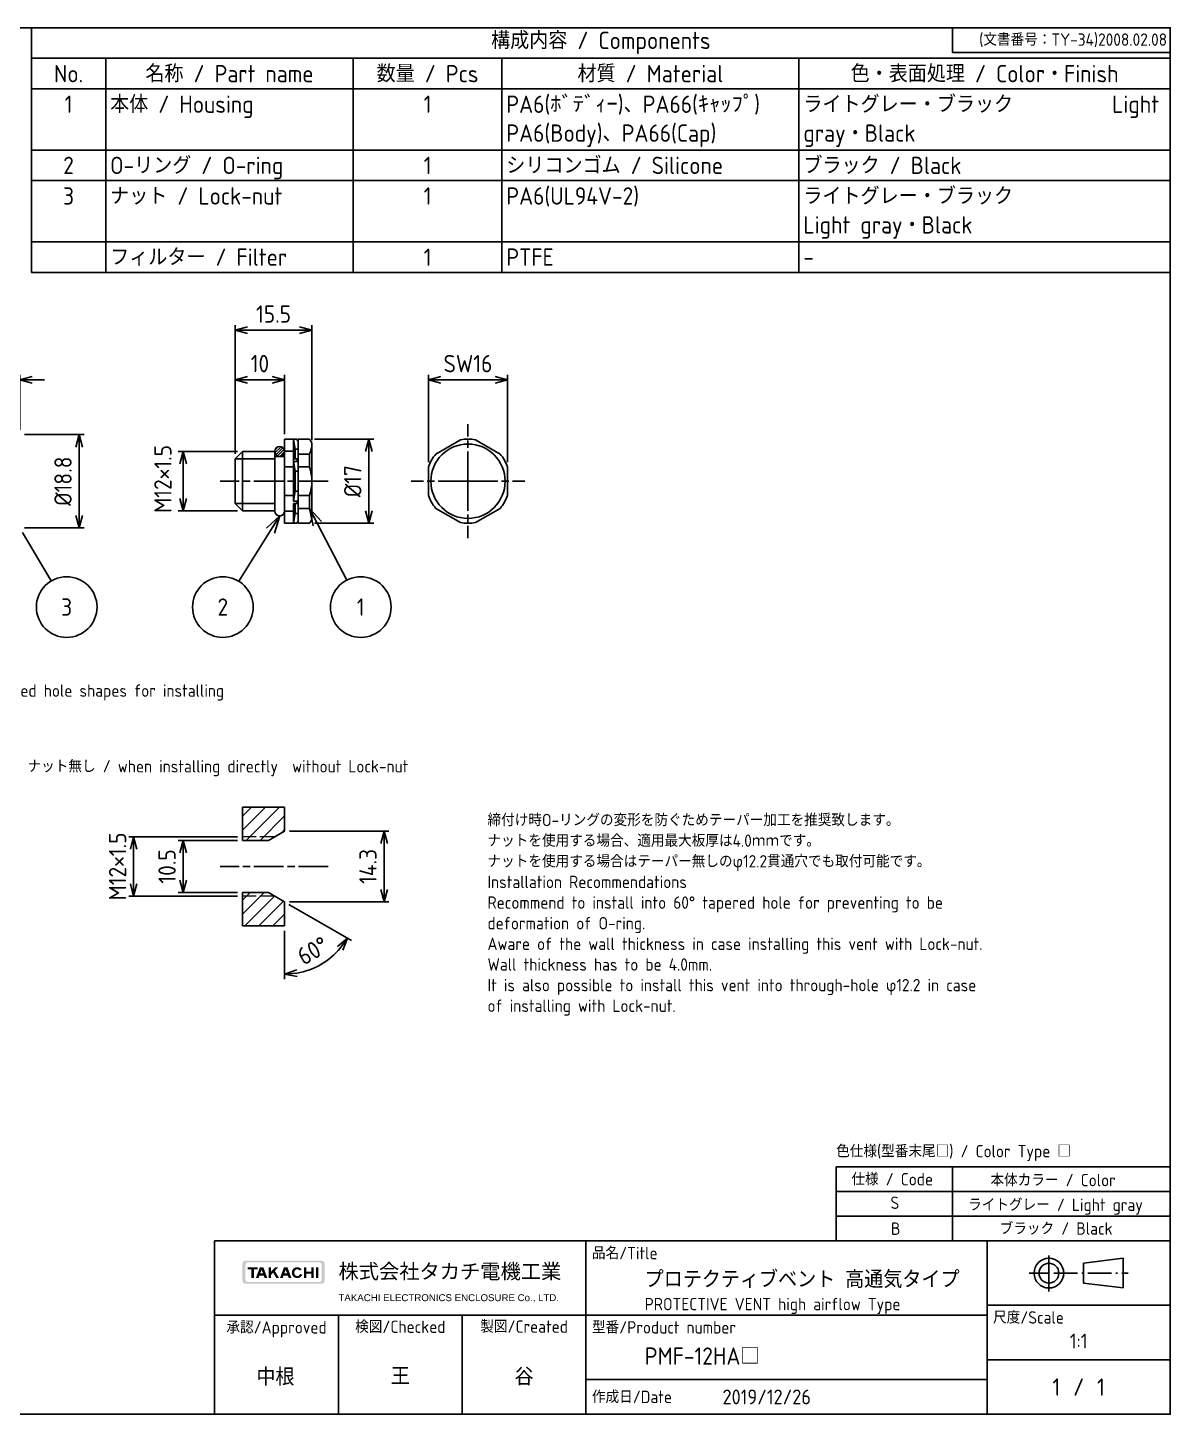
# Model space of a CAD drawing. Header units: millimetres. Extents: x 0 to 403, y 0 to 280.
# Drawn here: x 172.3 to 403, y 0 to 280 of the extents above; entities that cross this region are included whole.
import ezdxf
from ezdxf.enums import TextEntityAlignment as Align

# ---------------------------------------------------------------- set-up
doc = ezdxf.new("R2010")
doc.units = ezdxf.units.MM
for name, pattern in [('AM_ISO02W050x2', [3.75, 3, -0.75]), ('AM_ISO08W050', [18, 12, -1.5, 3, -1.5]), ('AM_ISO08W050x2', [9, 6, -0.75, 1.5, -0.75]), ('gen7a', [6.875, 4.75, -0.875, 0.375, -0.875])]:
    doc.linetypes.add(name, pattern=pattern)
doc.layers.add('7A', color=4, linetype='gen7a')
doc.layers.add('RAHM2', color=1, linetype='Continuous')
for name, color, linetype, lineweight in [('AM_5', 3, 'Continuous', 25), ('AM_7', 4, 'AM_ISO08W050', 25), ('AM_8', 1, 'Continuous', 25), ('Oリング2', 51, 'Continuous', 25), ('TK1', 7, 'Continuous', 25), ('TK10', 7, 'AM_ISO02W050x2', 13), ('TK2', 2, 'Continuous', 25), ('本体1', 7, 'Continuous', 25)]:
    doc.layers.add(name, color=color, linetype=linetype, lineweight=lineweight)
doc.styles.add('ACISOTS', font='isocp.shx', dxfattribs={"height": 1, "bigfont": 'extfont.shx'})
doc.styles.get("Standard").update_dxf_attribs({"font": 'ISOCP.SHX', "bigfont": 'EXTFONT.SHX'})
doc.dimstyles.new('AM_ISO$0', dxfattribs={"dimtxt": 3.5, "dimasz": 2.5, "dimexe": 1, "dimexo": 1, "dimgap": 1.5, "dimtad": 1, "dimdsep": 46, "dimtxsty": 'Standard', "dimblk": 'OPEN30', "dimcen": 0, "dimclrd": 3, "dimclre": 3, "dimclrt": 2, "dimadec": 0, "dimazin": 2, "dimtp": 0.1, "dimtm": 0.1, "dimtfac": 0.71, "dimtmove": 0, "dimatfit": 3, "dimldrblk": 'OPEN30', "dimfxl": 0, "dimlwd": -1, "dimlwe": -1, "dimarcsym": 0})
doc.dimstyles.new('AM_ISO$2', dxfattribs={"dimtxt": 3.5, "dimasz": 2.5, "dimexe": 1, "dimexo": 1, "dimgap": 1.5, "dimtad": 1, "dimdsep": 46, "dimtxsty": 'Standard', "dimblk": 'OPEN30', "dimcen": 0, "dimclrd": 3, "dimclre": 3, "dimclrt": 2, "dimadec": 0, "dimazin": 2, "dimtp": 0.1, "dimtm": 0.1, "dimtfac": 0.71, "dimtmove": 0, "dimatfit": 3, "dimldrblk": 'OPEN30', "dimfxl": 0, "dimlwd": -1, "dimlwe": -1, "dimarcsym": 0})
pattern_1 = [(45, (1.201604391098954e-06, 4.156999569622243), (-1.414213562373095, 1.414213562373095), [])]

# ---------------------------------------------------------------- blocks, each defined once
blk = doc.blocks.new('_Open30')
at = {"color": 0, "linetype": 'ByBlock', "lineweight": -2}
for p, q in [((-1, 0.26794919), (0, 0)), ((0, 0), (-1, -0.26794919)), ((0, 0), (-1, 0))]:
    blk.add_line(p, q, dxfattribs=at)
blk = doc.blocks.new('*D38')
at = {"layer": 'AM_5', "color": 3, "transparency": 16777216}
for p, q in [((230.1413212921976, 196.9241151357049), (242.1413212921978, 196.9241151357049)), ((241.1413212921978, 194.4241151357049), (241.1413212921977, 182.4241151357049)), ((230.1413212921976, 179.9241151357049), (242.1413212921977, 179.9241151357049))]:
    blk.add_line(p, q, dxfattribs=at)
at = {"layer": 'Defpoints', "color": 0, "transparency": 16777216}
for p in [(229.1413212921976, 196.9241151357049), (229.1413212921976, 179.9241151357049), (241.1413212921977, 179.9241151357049)]:
    blk.add_point(p, dxfattribs=at)
at = {"layer": 'AM_5', "color": 3, "transparency": 16777216, "xscale": 2.5, "yscale": 2.5, "zscale": 2.5}
for p, rotation in [((241.1413212921978, 196.9241151357049), 90), ((241.1413212921977, 179.9241151357049), 270)]:
    blk.add_blockref('_Open30', p, dxfattribs=dict(at, rotation=rotation))
at = {"layer": 'AM_5', "color": 2, "transparency": 16777216, "insert": (237.8913212921977, 188.4241151357049), "char_height": 3.5, "attachment_point": 5, "rotation": 90}
blk.add_mtext('%%c17', dxfattribs=at)
blk = doc.blocks.new('*D39')
at = {"layer": 'AM_5', "color": 3, "transparency": 16777216}
for p, q in [((214.1413212921976, 193.9241151357049), (214.1413212921976, 209.9241151357049)), ((221.6413212921976, 208.9241151357049), (216.6413212921976, 208.9241151357049)), ((224.1413212921976, 197.9241151357049), (224.1413212921976, 209.9241151357049))]:
    blk.add_line(p, q, dxfattribs=at)
at = {"layer": 'Defpoints', "color": 0, "transparency": 16777216}
for p in [(214.1413212921976, 208.9241151357049), (224.1413212921976, 196.9241151357049), (214.1413212921976, 192.9241151357049)]:
    blk.add_point(p, dxfattribs=at)
at = {"layer": 'AM_5', "color": 3, "transparency": 16777216, "xscale": 2.5, "yscale": 2.5, "zscale": 2.5, "rotation": 180}
blk.add_blockref('_Open30', (214.1413212921976, 208.9241151357049), dxfattribs=at)
at = {"layer": 'AM_5', "color": 3, "transparency": 16777216, "xscale": 2.5, "yscale": 2.5, "zscale": 2.5}
blk.add_blockref('_Open30', (224.1413212921976, 208.9241151357049), dxfattribs=at)
at = {"layer": 'AM_5', "color": 2, "transparency": 16777216, "insert": (219.1413212921976, 212.1741151357049), "char_height": 3.5, "attachment_point": 5}
blk.add_mtext('10', dxfattribs=at)
blk = doc.blocks.new('*D40')
at = {"layer": 'AM_5', "color": 3, "transparency": 16777216}
for p, q in [((214.1413212921976, 193.9241151357049), (214.1413212921976, 219.9241151357049)), ((227.1413212921976, 218.9241151357049), (216.6413212921976, 218.9241151357049)), ((229.6413212921976, 196.7041151356835), (229.6413212921976, 219.9241151357049))]:
    blk.add_line(p, q, dxfattribs=at)
at = {"layer": 'Defpoints', "color": 0, "transparency": 16777216}
for p in [(214.1413212921976, 218.9241151357049), (229.6413212921976, 195.7041151356835), (214.1413212921976, 192.9241151357049)]:
    blk.add_point(p, dxfattribs=at)
at = {"layer": 'AM_5', "color": 3, "transparency": 16777216, "xscale": 2.5, "yscale": 2.5, "zscale": 2.5, "rotation": 180}
blk.add_blockref('_Open30', (214.1413212921976, 218.9241151357049), dxfattribs=at)
at = {"layer": 'AM_5', "color": 3, "transparency": 16777216, "xscale": 2.5, "yscale": 2.5, "zscale": 2.5}
blk.add_blockref('_Open30', (229.6413212921976, 218.9241151357049), dxfattribs=at)
at = {"layer": 'AM_5', "color": 2, "transparency": 16777216, "insert": (221.8913212921976, 222.1741151357049), "char_height": 3.5, "attachment_point": 5}
blk.add_mtext('15.5', dxfattribs=at)
blk = doc.blocks.new('*D41')
at = {"layer": 'AM_5', "color": 3, "transparency": 16777216}
for p, q in [((253.1643073216292, 192.296396458974), (253.1643073216292, 209.9241161457049)), ((255.6643073216292, 208.9241161457049), (266.6643073216292, 208.9241161457049)), ((269.1643073216292, 192.296396458974), (269.1643073216292, 209.9241161457049))]:
    blk.add_line(p, q, dxfattribs=at)
at = {"layer": 'Defpoints', "color": 0, "transparency": 16777216}
for p in [(269.1643073216292, 208.9241161457049), (253.1643073216292, 191.296396458974), (269.1643073216292, 191.296396458974)]:
    blk.add_point(p, dxfattribs=at)
at = {"layer": 'AM_5', "color": 3, "transparency": 16777216, "xscale": 2.5, "yscale": 2.5, "zscale": 2.5, "rotation": 180}
blk.add_blockref('_Open30', (253.1643073216292, 208.9241161457049), dxfattribs=at)
at = {"layer": 'AM_5', "color": 3, "transparency": 16777216, "xscale": 2.5, "yscale": 2.5, "zscale": 2.5}
blk.add_blockref('_Open30', (269.1643073216292, 208.9241161457049), dxfattribs=at)
at = {"layer": 'AM_5', "color": 2, "transparency": 16777216, "insert": (261.1643073216292, 212.1741161457049), "char_height": 3.5, "attachment_point": 5}
blk.add_mtext('SW16', dxfattribs=at)
blk = doc.blocks.new('*D42')
at = {"layer": 'AM_5', "color": 3, "transparency": 16777216}
for p, q in [((163.1303313061054, 208.9241151357049), (160.6303313061054, 208.9241151357049)), ((165.6303313061054, 197.9241151357071), (165.6303313061054, 209.9241151357049)), ((170.6303313061054, 208.9241151357049), (165.6303313061054, 208.9241151357049)), ((170.6303313061054, 198.8241151357071), (170.6303313061054, 209.9241151357049)), ((173.1303313061054, 208.9241151357049), (175.6303313061054, 208.9241151357049))]:
    blk.add_line(p, q, dxfattribs=at)
at = {"layer": 'Defpoints', "color": 0, "transparency": 16777216}
for p in [(165.6303313061054, 208.9241151357049), (165.6303313061054, 196.9241151357071), (170.6303313061054, 197.8241151357071)]:
    blk.add_point(p, dxfattribs=at)
at = {"layer": 'AM_5', "color": 3, "transparency": 16777216, "xscale": 2.5, "yscale": 2.5, "zscale": 2.5}
blk.add_blockref('_Open30', (165.6303313061054, 208.9241151357049), dxfattribs=at)
at = {"layer": 'AM_5', "color": 3, "transparency": 16777216, "xscale": 2.5, "yscale": 2.5, "zscale": 2.5, "rotation": 180}
blk.add_blockref('_Open30', (170.6303313061054, 208.9241151357049), dxfattribs=at)
at = {"layer": 'AM_5', "color": 2, "transparency": 16777216, "insert": (168.1303313061054, 212.1741151357049), "char_height": 3.5, "attachment_point": 5}
blk.add_mtext('5', dxfattribs=at)
blk = doc.blocks.new('*D43')
at = {"layer": 'AM_5', "color": 3, "transparency": 16777216}
for p, q in [((171.6303313061054, 197.8241151357071), (183.6303313061054, 197.8241151357071)), ((182.6303313061054, 181.5241151357071), (182.6303313061054, 195.3241151357071)), ((171.6303313061054, 179.0241151357071), (183.6303313061054, 179.0241151357071))]:
    blk.add_line(p, q, dxfattribs=at)
at = {"layer": 'Defpoints', "color": 0, "transparency": 16777216}
for p in [(170.6303313061054, 197.8241151357071), (182.6303313061054, 197.8241151357071), (170.6303313061054, 179.0241151357071)]:
    blk.add_point(p, dxfattribs=at)
at = {"layer": 'AM_5', "color": 3, "transparency": 16777216, "xscale": 2.5, "yscale": 2.5, "zscale": 2.5}
for p, rotation in [((182.6303313061054, 197.8241151357071), 90), ((182.6303313061054, 179.0241151357071), 270)]:
    blk.add_blockref('_Open30', p, dxfattribs=dict(at, rotation=rotation))
at = {"layer": 'AM_5', "color": 2, "transparency": 16777216, "insert": (179.3803313061053, 188.4241151357071), "char_height": 3.5, "attachment_point": 5, "rotation": 90}
blk.add_mtext('%%c18.8', dxfattribs=at)
blk = doc.blocks.new('*D44')
at = {"layer": 'AM_5', "color": 3, "transparency": 16777216}
for p, q in [((214.6413212921976, 194.4241151357049), (202.6413212921976, 194.4241151357049)), ((203.6413212921976, 184.9241151357049), (203.6413212921976, 191.9241151357049)), ((214.6413212921977, 182.4241151357049), (202.6413212921976, 182.4241151357049))]:
    blk.add_line(p, q, dxfattribs=at)
at = {"layer": 'Defpoints', "color": 0, "transparency": 16777216}
for p in [(203.6413212921976, 194.4241151357049), (215.6413212921976, 194.4241151357049), (215.6413212921977, 182.4241151357049)]:
    blk.add_point(p, dxfattribs=at)
at = {"layer": 'AM_5', "color": 3, "transparency": 16777216, "xscale": 2.5, "yscale": 2.5, "zscale": 2.5}
for p, rotation in [((203.6413212921976, 194.4241151357049), 90), ((203.6413212921976, 182.4241151357049), 270)]:
    blk.add_blockref('_Open30', p, dxfattribs=dict(at, rotation=rotation))
at = {"layer": 'AM_5', "color": 2, "transparency": 16777216, "insert": (199.5416767630919, 188.8805497461204), "char_height": 3.5, "attachment_point": 5, "rotation": 90}
blk.add_mtext('M12×1.5', dxfattribs=at)
blk = doc.blocks.new('*D30')
at = {"layer": 'AM_5', "color": 3, "transparency": 16777216}
for p, q in [((225.1413212921976, 117.7724371359085), (245.2116966656556, 117.7724371359085)), ((244.2116966656556, 115.2724371359085), (244.2116966656556, 105.9724371359085)), ((225.1413212921976, 103.4724371359085), (245.2116966656556, 103.4724371359085))]:
    blk.add_line(p, q, dxfattribs=at)
at = {"layer": 'Defpoints', "color": 0, "transparency": 16777216}
for p in [(224.1413212921976, 117.7724371359085), (224.1413212921976, 103.4724371359085), (244.2116966656556, 103.4724371359085)]:
    blk.add_point(p, dxfattribs=at)
at = {"layer": 'AM_5', "color": 3, "transparency": 16777216, "xscale": 2.5, "yscale": 2.5, "zscale": 2.5}
for p, rotation in [((244.2116966656556, 117.7724371359085), 90), ((244.2116966656556, 103.4724371359085), 270)]:
    blk.add_blockref('_Open30', p, dxfattribs=dict(at, rotation=rotation))
at = {"layer": 'AM_5', "color": 2, "transparency": 16777216, "insert": (240.9616966656556, 110.6224371359085), "char_height": 3.5, "attachment_point": 5, "rotation": 90}
blk.add_mtext('14.3', dxfattribs=at)
blk = doc.blocks.new('*D31')
at = {"layer": 'AM_5', "color": 3, "transparency": 16777216}
for p, q in [((214.6413212921976, 115.8724371359085), (202.6413202921976, 115.8724371359085)), ((203.6413202921976, 113.3724371359085), (203.6413202921976, 107.8724371359085)), ((214.6413212921976, 105.3724371359085), (202.6413202921976, 105.3724371359085))]:
    blk.add_line(p, q, dxfattribs=at)
at = {"layer": 'Defpoints', "color": 0, "transparency": 16777216}
for p in [(215.6413212921976, 115.8724371359085), (203.6413202921976, 105.3724371359085), (215.6413212921976, 105.3724371359085)]:
    blk.add_point(p, dxfattribs=at)
at = {"layer": 'AM_5', "color": 3, "transparency": 16777216, "xscale": 2.5, "yscale": 2.5, "zscale": 2.5}
for p, rotation in [((203.6413202921976, 115.8724371359085), 90), ((203.6413202921976, 105.3724371359085), 270)]:
    blk.add_blockref('_Open30', p, dxfattribs=dict(at, rotation=rotation))
at = {"layer": 'AM_5', "color": 2, "transparency": 16777216, "insert": (200.3913202921976, 110.6224371359085), "char_height": 3.5, "attachment_point": 5, "rotation": 90}
blk.add_mtext('10.5', dxfattribs=at)
blk = doc.blocks.new('*D32')
at = {"layer": 'AM_5', "color": 3, "transparency": 16777216}
for p, q in [((214.6413212921976, 116.6224371359085), (192.6453490218796, 116.6224371359085)), ((193.6453490218796, 114.1224371359085), (193.6453490218796, 107.1224371359085)), ((214.6413212921976, 104.6224371359085), (192.6453490218796, 104.6224371359085))]:
    blk.add_line(p, q, dxfattribs=at)
at = {"layer": 'Defpoints', "color": 0, "transparency": 16777216}
for p in [(215.6413212921976, 116.6224371359085), (193.6453490218796, 104.6224371359085), (215.6413212921976, 104.6224371359085)]:
    blk.add_point(p, dxfattribs=at)
at = {"layer": 'AM_5', "color": 3, "transparency": 16777216, "xscale": 2.5, "yscale": 2.5, "zscale": 2.5}
for p, rotation in [((193.6453490218796, 116.6224371359085), 90), ((193.6453490218796, 104.6224371359085), 270)]:
    blk.add_blockref('_Open30', p, dxfattribs=dict(at, rotation=rotation))
at = {"layer": 'AM_5', "color": 2, "transparency": 16777216, "insert": (190.3950045336906, 110.6224371359085), "char_height": 3.5, "attachment_point": 5, "rotation": 90}
blk.add_mtext('M12×1.5', dxfattribs=at)
blk = doc.blocks.new('*D33')
at = {"layer": 'AM_5', "color": 3, "transparency": 16777216}
for p, q in [((225.0073466959821, 102.9724371359085), (237.6683419230552, 95.66260813334915)), ((224.1413212921977, 97.62243713590851), (224.1413212921976, 87.85277913078994))]:
    blk.add_line(p, q, dxfattribs=at)
blk.add_arc((224.1413212921976, 103.4724371359085), 14.61965800511856, 279.8097062267705, 320.1902937732293, dxfattribs=at)
at = {"layer": 'Defpoints', "color": 0, "transparency": 16777216}
for p in [(220.8504247578168, 105.3724371359085), (224.1413212921976, 103.4724371359085), (224.1413212921976, 103.4724371359085), (224.1413212921976, 98.62243713590851), (229.1415388184805, 89.73445239008495)]:
    blk.add_point(p, dxfattribs=at)
at = {"layer": 'AM_5', "color": 3, "transparency": 16777216, "xscale": 2.5, "yscale": 2.5, "zscale": 2.5}
for p, rotation in [((236.8023165192708, 96.16260813334915), 55.0951468866145), ((224.1413212921976, 88.85277913078994), 184.9048531133853)]:
    blk.add_blockref('_Open30', p, dxfattribs=dict(at, rotation=rotation))
at = {"layer": 'AM_5', "color": 2, "transparency": 16777216, "insert": (229.8261502947569, 93.62602447113468), "char_height": 3.5, "attachment_point": 5, "rotation": 29.999999999999865}
blk.add_mtext('60°', dxfattribs=at)
blk = doc.blocks.new('TK-A3')
for p, q in [((359, 280), (359, 275)), ((359, 275), (403, 275))]:
    blk.add_line(p, q)
blk.add_lwpolyline([(0, 0), (403, 0), (403, 280), (0, 280.0000000000001)], close=True)
at = {"insert": (402.3592953827349, 276.108542987227), "char_height": 2.5, "width": 43.07840397728299, "attachment_point": 9}
blk.add_mtext('(文書番号：TY-34)2008.02.08', dxfattribs=at)
blk = doc.blocks.new('A$C0FAF06CF')
at = {"layer": 'AM_8'}
h = blk.add_hatch(color=1, dxfattribs=at)
edge = h.paths.add_edge_path()
edge.add_line((-8.013599999999968, -2.411500000000411), (8.013600000000068, -2.411500000000414))
edge.add_arc((8.013600000000054, -1.773380000000513), 0.6381199999999012, 270, 360)
edge.add_line((8.651719999999955, -1.773380000000513), (8.651719999999969, 1.773379999999486))
edge.add_arc((8.013600000000025, 1.773379999999429), 0.638119999999958, 5.103880138248065e-12, 90.0000000000013)
edge.add_line((8.013599999999997, 2.411499999999391), (-8.013599999999997, 2.411499999999387))
edge.add_arc((-8.013600000000025, 1.773379999999436), 0.638119999999951, 89.99999999999682, 179.9999999999955)
edge.add_line((-8.651719999999983, 1.773379999999486), (-8.651719999999983, -1.773380000000506))
edge.add_arc((-8.013600000000025, -1.773380000000458), 0.638119999999951, 180.0000000000043, 270.0000000000045)
edge = h.paths.add_edge_path(flags=16)
edge.add_line((-7.471939999999961, 2.092439999999486), (7.471940000000018, 2.092439999999479))
edge.add_arc((7.471940000000046, 1.550779999999479), 0.5416600000000003, 7.958078640513122e-13, 90.00000000000148, ccw=False)
edge.add_line((8.013600000000025, 1.550779999999486), (8.013600000000025, -1.550780000000506))
edge.add_arc((7.471940000000018, -1.550780000000502), 0.5416600000000074, 270, 359.99999999999966, ccw=False)
edge.add_line((7.471940000000018, -2.092440000000506), (-7.471939999999961, -2.092440000000513))
edge.add_arc((-7.471939999999961, -1.550780000000506), 0.5416600000000074, 180, 270, ccw=False)
edge.add_line((-8.013599999999968, -1.550780000000506), (-8.013599999999968, 1.550779999999486))
edge.add_arc((-7.471939999999961, 1.550779999999486), 0.5416600000000003, 90, 180, ccw=False)
for points in [[(-5.453699999999969, 0.5935999999994923), (-5.453699999999969, 1.038799999999492), (-7.531299999999987, 1.038799999999492), (-7.531299999999987, 0.5935999999994923), (-6.759619999999984, 0.5935999999994923), (-6.759619999999984, -1.224300000000516), (-6.225379999999973, -1.224300000000516), (-6.225379999999973, 0.5935999999994923)], [(-3.146079999999984, 1.038799999999492), (-3.146079999999984, -1.224300000000516), (-2.671199999999942, -1.224300000000516), (-2.671199999999942, -0.6184186206901412), (-2.193432261217481, -0.1027759420753025), (-1.520149446800417, -1.224300000000516), (-0.9571799999999939, -1.224300000000516), (-1.851807874889658, 0.2659306476478651), (-1.135707252964409, 1.038799999999492), (-1.788279380580377, 1.038799999999492), (-2.671199999999942, 0.08588602895155795), (-2.671199999999942, 1.038799999999492)], [(4.304715008555604, 1.038799999999492), (4.304715008555604, -1.224300000000516), (4.775885008555576, -1.224300000000516), (4.775885008555576, -0.3153500000005121), (5.829525008555606, -0.3153500000005121), (5.829525008555606, -1.224300000000516), (6.300695008555579, -1.224300000000516), (6.300695008555579, 1.038799999999492), (5.829525008555606, 1.038799999999492), (5.829525008555606, 0.1298499999994878), (4.775885008555576, 0.1298499999994878), (4.775885008555576, 1.038799999999492)], [(7.28013500855559, -1.224300000000516), (7.28013500855559, 1.038799999999492), (6.805255008555605, 1.038799999999492), (6.805255008555605, -1.224300000000516)]]:
    blk.add_hatch(color=1, dxfattribs=at).paths.add_polyline_path(points)
h = blk.add_hatch(color=1, dxfattribs=at)
h.paths.add_polyline_path([(-5.264049114754044, -1.224300000000516), (-5.084217508196673, -0.7345800000005109), (-4.161102491803263, -0.7345800000005109), (-3.981270885245877, -1.224300000000516), (-3.420619999999971, -1.224300000000516), (-4.251659999999958, 1.038799999999492), (-4.993659999999977, 1.038799999999492), (-5.82469999999995, -1.224300000000516)])
h.paths.add_polyline_path([(-4.332759934426207, -0.2671200000005083), (-4.912560065573729, -0.2671200000005083), (-4.622659999999968, 0.5223399999994971)], flags=16)
h = blk.add_hatch(color=1, dxfattribs=at)
h.paths.add_polyline_path([(-0.1961891147540484, -1.224300000000516), (-0.01635750819667692, -0.7345800000005109), (0.9067575081967476, -0.7345800000005109), (1.086589114754119, -1.224300000000516), (1.647240000000011, -1.224300000000516), (0.8162000000000376, 1.038799999999492), (0.07420000000001892, 1.038799999999492), (-0.7568399999999542, -1.224300000000516)])
h.paths.add_polyline_path([(0.7351000655737892, -0.2671200000005083), (0.1552999344262673, -0.2671200000005083), (0.4452000000000282, 0.5223399999994971)], flags=16)
h = blk.add_hatch(color=1, dxfattribs=at)
edge = h.paths.add_edge_path()
edge.add_ellipse((2.878960000000006, -0.09275000000052636), major_axis=(0, 0.7271600000000495), ratio=0.8673469387754512, start_angle=304.6510247185947, end_angle=609.4109213221484)
edge.add_line((3.469375036740871, -0.3484654247793539), (3.941135008555591, -0.5527900000005097))
edge.add_arc((2.878960000000006, -0.09275000000051214), 1.157520000000027, 38.550540790803325, 336.58201840165333, ccw=False)
edge.add_line((3.784208621486187, 0.6286219454599618), (3.397792961318373, 0.3206961337928842))
blk = doc.blocks.new('TK-仕様書(和英併記)NEW')
for p, q in [((0, 35), (-193, 35)), ((-193, 35), (-193, 0)), ((-118, 35), (-118, 0)), ((-37, 35), (-37, 0)), ((0, 35), (0, 0)), ((-17.5, 30.5), (-9.5, 31.5)), ((-9.5, 31.5), (-9.5, 25.5)), ((-17.5, 26.5), (-17.5, 30.5)), ((-9.5, 25.5), (-17.5, 26.5)), ((-193, 19.99999999999994), (-37, 19.99999999999994)), ((-168.0000000000001, 19.99999999999994), (-168, 0)), ((-143.0000000000001, 19.99999999999994), (-143, 0)), ((-37, 22), (0, 22)), ((-37, 11), (0, 11)), ((-37.00000000000011, 7), (-118, 7)), ((0, 0), (-193, 0))]:
    blk.add_line(p, q)
for radius in [3, 2]:
    blk.add_circle((-24.5, 28.5), radius)
at = {"layer": '7A'}
for p, q in [((-24.5, 28.5), (-24.5, 32.07478664473149)), ((-24.5, 28.5), (-28.5, 28.5)), ((-24.5, 28.5), (-24.5, 24.78991724228479)), ((-23.5, 28.5), (-8.5, 28.5))]:
    blk.add_line(p, q, dxfattribs=at)
at = {"xscale": 0.96, "yscale": 0.96, "zscale": 0.96}
blk.add_blockref('A$C0FAF06CF', (-179.073778946163, 28.68781725888325), dxfattribs=at)
at = {"attachment_point": 4}
for s, insert, char_height, width in [('{\\fMS Gothic|b0|i0|c128|p49;株式会社タカチ電機工業}', (-167.9945135240808, 28.68781725888325), 3, 42.88159814155517), ('{\\fArial|b0|i0|c128|p34;TAKACHI ELECTRONICS ENCLOSURE Co., LTD.}', (-167.9945135240808, 23.41115279672572), 1.4, 44.44830780058135)]:
    blk.add_mtext(s, dxfattribs=dict(at, insert=insert, char_height=char_height, width=width))
for tag, height, p in [('品名', 3.5, (-106.1561493930892, 27.24999999999994)), ('TITLE', 2.5, (-106.1561493930892, 22.24999999999994)), ('型番', 3.5, (-106.139168248561, 11.75))]:
    blk.add_attdef(tag, text='', height=height).set_placement(p, align=Align.MIDDLE_LEFT)
for tag, height, p in [('GEN-TITLE-SCA', 3, (-18.5, 14.79266317345349)), ('承認', 3.5, (-180.7195176573869, 7.729076668239944)), ('検図', 3.5, (-155.5000000000001, 7.729076668239941)), ('製図', 3.5, (-130.5000000000001, 7.729076668239941)), ('ページNO.', 3.5, (-23, 5.5)), ('総ページ数', 3.5, (-14, 5.5)), ('GEN-TITLE-DAT', 3, (-81.5, 3.5))]:
    blk.add_attdef(tag, text='', height=height).set_placement(p, align=Align.MIDDLE)
at = {"layer": 'RAHM2', "char_height": 2.5}
for s, insert, width, attachment_point in [('品名/Title', (-116.8002551371314, 33.80103540727967), 90, 1), ('尺度/Scale', (-35.80025513713144, 20.80103540727967), 20, 1), ('承認/Approved', (-180.5000000000001, 18.8010354072796), 22.21535073038012, 2), ('検図/Checked', (-155.5, 18.92584712714763), 19.8526851587086, 2), ('製図/Created', (-130.5, 18.95800561859733), 19.44564691649168, 2), ('型番/Product number', (-116.8002551371314, 18.80103540727961), 90, 1), ('作成日/Date', (-116.8002551371314, 3.5), 17.84866863742184, 4)]:
    blk.add_mtext(s, dxfattribs=dict(at, insert=insert, width=width, attachment_point=attachment_point))
at = {"layer": 'RAHM2', "color": 0, "insert": (-18.5, 5.5), "char_height": 3.5, "width": 4.469919821818735, "attachment_point": 5}
blk.add_mtext('/', dxfattribs=at)

msp = doc.modelspace()

# ---------------------------------------------------------------- hatches: boundary and pattern name
at = {"layer": 'AM_8'}
h = msp.add_hatch(dxfattribs=at)
h.set_pattern_fill('_U', color=256, scale=0.4, angle=225, style=0, pattern_type=0)
h.set_pattern_definition([(225, (308.9579540236616, 293.9410149903713), (0.282842712474619, -0.2828427124746191), [])])
edge = h.paths.add_edge_path()
edge.add_arc((223.1413212921977, 194.4241151357049), 1, 270, 596.0671047877869)
edge.add_arc((223.1413212921977, 194.4241151357049), 0.9999999999999983, 236.0671047877868, 270)
h = msp.add_hatch(dxfattribs=at)
h.set_pattern_fill('_U', color=256, scale=2, angle=45, style=0, pattern_type=0)
h.set_pattern_definition(pattern_1)
h.paths.add_polyline_path([(215.6413212921976, 115.8724371359085), (220.8504247578166, 115.8724371359084), (224.1413212921976, 117.7724371359085), (224.1413212921976, 122.6224371359085), (215.6413212921976, 122.6224371359085)])
h = msp.add_hatch(dxfattribs=at)
h.set_pattern_fill('_U', color=256, scale=2, angle=45, style=0, pattern_type=0)
h.set_pattern_definition(pattern_1)
h.paths.add_polyline_path([(215.6413212921976, 98.6224371359085), (224.1413212921976, 98.62243743644193), (224.1413212921976, 103.4724371359085), (220.8504247578168, 105.3724371359085), (215.6413212921976, 105.3724371359085)])

# ---------------------------------------------------------------- linework, layer by layer
at = {"color": 7}
for p, q in [((173.0000012016044, 230.6000000377869), (173.0000012016044, 280.0000000377869)), ((173.0000012016044, 280.0000000377869), (403.0000012016044, 280.0000000377869)), ((403.0000012016044, 280.0000000377869), (403.0000012016044, 230.6000000377869)), ((403.0000012016044, 230.6000000377869), (173.0000012016044, 230.6000000377869))]:
    msp.add_line(p, q, dxfattribs=at)
at = {"color": 1}
for p, q in [((173.0000012016044, 273.8250000377869), (403.0000012016044, 273.8250000377869)), ((188.0000012016044, 273.8250000377869), (188.0000012016044, 267.6500000377869)), ((238.0000012016044, 273.8250000377869), (238.0000012016044, 267.6500000377869)), ((268.0000012016044, 273.8250000377869), (268.0000012016044, 267.6500000377869)), ((328.0000012016044, 273.8250000377869), (328.0000012016044, 267.6500000377869)), ((173.0000012016044, 267.6500000377869), (403.0000012016044, 267.6500000377869)), ((188.0000012016044, 267.6500000377869), (188.0000012016044, 255.3000000377869)), ((238.0000012016044, 267.6500000377869), (238.0000012016044, 255.3000000377869)), ((268.0000012016044, 267.6500000377869), (268.0000012016044, 255.3000000377869)), ((328.0000012016044, 267.6500000377869), (328.0000012016044, 255.3000000377869)), ((173.0000012016044, 255.3000000377869), (403.0000012016044, 255.3000000377869)), ((188.0000012016044, 255.3000000377869), (188.0000012016044, 249.1250000377869)), ((238.0000012016044, 255.3000000377869), (238.0000012016044, 249.1250000377869)), ((268.0000012016044, 255.3000000377869), (268.0000012016044, 249.1250000377869)), ((328.0000012016044, 255.3000000377869), (328.0000012016044, 249.1250000377869)), ((173.0000012016044, 249.1250000377869), (403.0000012016044, 249.1250000377869)), ((188.0000012016044, 249.1250000377869), (188.0000012016044, 236.7750000377869)), ((238.0000012016044, 249.1250000377869), (238.0000012016044, 236.7750000377869)), ((268.0000012016044, 249.1250000377869), (268.0000012016044, 236.7750000377869)), ((328.0000012016044, 249.1250000377869), (328.0000012016044, 236.7750000377869)), ((173.0000012016044, 236.7750000377869), (403.0000012016044, 236.7750000377869)), ((188.0000012016044, 236.7750000377869), (188.0000012016044, 230.6000000377869)), ((238.0000012016044, 236.7750000377869), (238.0000012016044, 230.6000000377869)), ((268.0000012016044, 236.7750000377869), (268.0000012016044, 230.6000000377869)), ((328.0000012016044, 236.7750000377869), (328.0000012016044, 230.6000000377869))]:
    msp.add_line(p, q, dxfattribs=at)
for p, q in [((335.5244677352172, 50.00000003778689), (335.5244677352172, 35.00000003778689)), ((403.0000012016044, 50.00000003778689), (335.5244677352172, 50.00000003778689)), ((403.0000012016044, 35.00000003778689), (403.0000012016044, 50.00000003778689)), ((335.5244677352172, 35.00000003778689), (403.0000012016044, 35.00000003778689))]:
    msp.add_line(p, q)
at = {"layer": 'AM_5', "color": 3}
for p, q in [((229.1413212921978, 182.9320525670639), (229.9259999668075, 179.3945690277696)), ((231.5896147157468, 180.2608412827638), (229.1413212921978, 182.9320525670639)), ((230.7578073412772, 179.8277051552667), (229.1413212921978, 182.9320525670639)), ((223.1413212921976, 181.4241151357049), (220.4933676555574, 178.9506859470341)), ((221.2891042044964, 178.4543858786804), (223.1413212921976, 181.4241151357049)), ((222.0848407534354, 177.9580858103267), (223.1413212921976, 181.4241151357049)), ((236.6854492126513, 168.4440871451139), (230.7578073412772, 179.8277051552667)), ((176.9977247566111, 168.2819413624494), (171.21350465948, 178.0512065246933)), ((214.8987590563858, 168.2085053742618), (221.2891042044964, 178.4543858786804))]:
    msp.add_line(p, q, dxfattribs=at)
for centre in [(180.1182781250166, 163.0114791744688), (211.6573791529086, 163.0114791744688), (239.5142997985402, 163.0114791744688)]:
    msp.add_circle(centre, 6.125, dxfattribs=at)
at = {"layer": 'AM_7', "linetype": 'AM_ISO08W050x2'}
for p, q in [((261.1643073216292, 188.4241151357049), (261.1643073216292, 199.9241151357049)), ((232.9413212921977, 188.4241151357049), (211.1413212921976, 188.4241151357049)), ((261.1643073216292, 188.4241151357049), (249.6643073216292, 188.4241151357049)), ((261.1643073216292, 188.4241151357049), (261.1643073216292, 176.9241151357049)), ((261.1643073216292, 188.4241151357049), (272.6643073216292, 188.4241151357049)), ((232.9413212921977, 110.6224371359085), (211.1413212921976, 110.6224371359085))]:
    msp.add_line(p, q, dxfattribs=at)
at = {"layer": 'AM_8'}
for p, q in [((359.0372579608713, 50.00000003778689), (359.0372579608713, 35.00000003778695)), ((335.5244677352172, 45.00000003778689), (403.0000012016044, 45.00000003778689)), ((335.5244677352172, 40.00000003778689), (403.0000012016044, 40.00000003778689))]:
    msp.add_line(p, q, dxfattribs=at)
at = {"layer": 'Oリング2'}
for p, q in [((222.1413212921976, 182.4241151357049), (222.1413212921976, 188.4241151357049)), ((224.1413212921976, 182.4241151357049), (224.1413212921976, 188.4241151357049))]:
    msp.add_line(p, q, dxfattribs=at)
msp.add_circle((223.1413212921976, 194.4241151357049), 1, dxfattribs=at)
msp.add_arc((223.1413212921976, 182.4241151357049), 1, 180, 0, dxfattribs=at)
at = {"layer": 'TK1'}
for p, q in [((215.6413212921976, 122.6224371359085), (215.6413212921976, 115.8724371359085)), ((224.1413212921976, 122.6224368353751), (215.6413217342692, 122.6224371359085)), ((224.1413212921976, 117.7724371359085), (224.1413212921976, 122.6224371359085)), ((224.1413212921976, 117.7724371359085), (220.8504247578166, 115.8724371359085)), ((220.8504247578166, 115.8724371359084), (215.6413212921976, 115.8724371359085)), ((220.8504247578167, 105.3724371359085), (215.6413212921976, 105.3724371359085)), ((215.6413212921976, 105.3724371359085), (215.6413212921976, 98.6224371359085)), ((224.1413212921976, 103.4724371359085), (220.8504247578168, 105.3724371359085)), ((224.1413212921976, 98.6224371359085), (224.1413212921976, 103.4724371359085)), ((224.1413212921976, 98.62243743644193), (215.6413217342692, 98.6224371359085))]:
    msp.add_line(p, q, dxfattribs=at)
at = {"layer": 'TK10'}
for p, q in [((222.1413212921976, 116.6224371359085), (215.6413212921976, 116.6224371359085)), ((222.1413212921976, 104.6224371359085), (215.6413212921976, 104.6224371359085))]:
    msp.add_line(p, q, dxfattribs=at)
at = {"layer": '本体1'}
for p, q in [((224.1413212921976, 188.4241151357049), (224.1413212921976, 196.9241151357049)), ((224.1413212921976, 196.9241151357049), (226.6413212921976, 196.9241151357049)), ((224.1413212921976, 188.4241151357049), (224.1413212921976, 196.9241151357049)), ((225.9413212921977, 184.4241151357049), (225.9413212921977, 196.9241151357049)), ((226.2413212921978, 194.9241151357052), (225.9413212921977, 196.9241151357049)), ((225.9413212921977, 196.9241151357049), (225.9413212921977, 192.9241151357049)), ((226.6413212921976, 196.8917070149489), (226.6413212921976, 196.9241151357049)), ((226.8413212921977, 179.9241151357049), (226.8413212921977, 196.9241151357049)), ((226.8413212921977, 196.9241151357049), (229.1413212921977, 196.9241151357049)), ((226.8413212921977, 196.4241151357049), (226.8413212921977, 195.9241151357049)), ((229.6017684155236, 196.0717284810381), (229.5582324243087, 196.23420701221)), ((259.6517759143956, 196.7884590276149), (254.6768387288627, 193.9161777043461)), ((262.6768387288628, 196.7884590276149), (267.6517759143957, 193.9161777043461)), ((215.6413212921977, 194.4241151357049), (214.1413212921976, 192.9241151357049)), ((222.1413212921976, 194.4241151357049), (215.6413212921976, 194.4241151357049)), ((215.6413212921976, 194.4241151357049), (215.6413212921976, 188.4241151357049)), ((222.1413212921976, 188.4241151357049), (222.1413212921976, 194.4241151357049)), ((224.1413212921976, 193.4241151357049), (222.1413212921976, 193.4241151357049)), ((225.9413212921977, 194.4811146675403), (224.1413212921976, 194.4811146675403)), ((226.2413212921978, 194.9241151357052), (226.2413212921978, 192.9241151357049)), ((226.8413212921977, 194.924115135705), (226.2413212921978, 194.9241151357049)), ((229.1413212921976, 193.916177704346), (226.8413212921977, 193.916177704346)), ((229.1413212921976, 191.296396458974), (229.1413212921976, 193.916177704346)), ((229.6413212921976, 195.7041151356835), (229.6413212921976, 188.4241151357049)), ((214.1413212921976, 192.9241151357049), (214.1413212921976, 188.4241151357049)), ((222.1413212921976, 192.9241151357049), (214.1413212921976, 192.9241151357049)), ((225.9413212921977, 191.296396458974), (224.1413212921976, 191.296396458974)), ((225.9413212921977, 192.9241151357049), (226.6413212921976, 192.9241151357049)), ((226.2413212921977, 190.4241151357049), (225.9413212921977, 192.4241151357049)), ((225.9413212921977, 192.4241151357049), (226.6413212921976, 192.4241151357049)), ((226.8413212921977, 190.424115135705), (226.2413212921977, 190.4241151357049)), ((226.2413212921978, 190.4241151357049), (226.2413212921977, 188.4241151357049)), ((226.6413212921976, 192.4241151357049), (226.6413212921976, 192.9241151357049)), ((226.8413212921977, 192.7241151357051), (226.6413212921976, 192.9241151357049)), ((226.8413212921977, 192.2241151357051), (226.6413212921976, 192.4241151357049)), ((229.1413212921977, 191.296396458974), (226.8413212921977, 191.296396458974)), ((253.1643073216292, 191.296396458974), (253.1643073216292, 188.4241151357049)), ((269.1643073216292, 191.296396458974), (269.1643073216292, 188.4241151357049)), ((214.1413212921976, 183.9241151357049), (214.1413212921976, 188.4241151357049)), ((215.6413212921976, 182.4241151357049), (215.6413212921976, 188.4241151357049)), ((222.1413212921976, 188.4241151357049), (222.1413212921976, 182.4241151357049)), ((224.1413212921976, 188.4241151357049), (224.1413212921976, 179.9241151357049)), ((226.2413212921978, 186.4241151357049), (226.2413212921977, 188.4241151357049)), ((229.6413212921976, 181.1441151357263), (229.6413212921976, 188.4241151357049)), ((253.1643073216292, 185.5518338124359), (253.1643073216292, 188.4241151357049)), ((269.1643073216292, 185.5518338124359), (269.1643073216292, 188.4241151357049)), ((225.9413212921977, 185.5518338124359), (224.1413212921976, 185.5518338124359)), ((226.2413212921977, 186.4241151357049), (225.9413212921977, 184.4241151357049)), ((226.8413212921977, 186.424115135705), (226.2413212921977, 186.4241151357049)), ((229.1413212921977, 185.5518338124359), (226.8413212921977, 185.5518338124359)), ((229.1413212921976, 185.5518338124359), (229.1413212921976, 182.9320525670639)), ((215.6413212921977, 182.4241151357049), (214.1413212921976, 183.9241151357049)), ((222.1413212921976, 183.9241151357049), (214.1413212921976, 183.9241151357049)), ((222.1413212921976, 182.4241151357049), (215.6413212921976, 182.4241151357049)), ((225.9413212921977, 182.3671156038696), (224.1413212921976, 182.3671156038696)), ((225.9413212921977, 184.4241151357049), (226.6413212921976, 184.4241151357049)), ((225.9413212921977, 179.9241151357049), (225.9413212921977, 183.9241151357049)), ((225.9413212921977, 183.9241151357049), (226.6413212921976, 183.9241151357049)), ((226.2413212921978, 181.9241151357047), (226.2413212921978, 183.9241151357049)), ((226.8413212921977, 184.6241151357049), (226.6413212921976, 184.4241151357049)), ((226.6413212921976, 184.4241151357049), (226.6413212921976, 183.9241151357049)), ((226.8413212921977, 184.1241151357049), (226.6413212921976, 183.9241151357049)), ((229.1413212921977, 182.9320525670639), (226.8413212921977, 182.9320525670639)), ((259.6517759143956, 180.0597712437949), (254.6768387288627, 182.9320525670639)), ((262.6768387288628, 180.0597712437949), (267.6517759143957, 182.9320525670639)), ((224.1413212921976, 179.9241151357049), (226.6413212921976, 179.9241151357049)), ((226.2413212921978, 181.9241151357047), (225.9413212921977, 179.9241151357049)), ((226.8413212921977, 181.9241151357049), (226.2413212921978, 181.9241151357049)), ((226.6413212921976, 179.956523256461), (226.6413212921976, 179.9241151357049)), ((226.8413212921977, 180.4241151357049), (226.8413212921977, 180.9241151357049)), ((226.8413212921977, 179.9241151357049), (229.1413212921977, 179.9241151357049)), ((229.6017684155236, 180.7765017903718), (229.5582324243087, 180.6140232591998))]:
    msp.add_line(p, q, dxfattribs=at)
msp.add_circle((261.1643073216292, 188.4241151357049), 7.5, dxfattribs=at)
for centre, radius, start, end in [((227.1413212921976, 196.8917070149489), 0.5, 180, 233.1301023541625), ((227.8992607210367, 195.7026149016226), 1.7420612171493, 17.76726206016298, 44.52183311729129), ((225.7028500025806, 195.7776228669782), 3.909995256136266, 331.5707308576125, 4.313800935177081), ((261.1643073216292, 188.4241151357049), 8.5, 79.7499227956413, 100.2500772043587), ((261.1643073216292, 188.4241151357049), 8.5, 139.7499227956402, 160.2500772043574), ((261.1643073216292, 188.4241151357049), 8.5, 19.74992279564268, 40.25007720435977), ((221.1413212921976, 188.4241151357049), 8.500000000000028, 340.2500772043573, 19.74992279564268), ((261.1643073216292, 188.4241151357049), 8.5, 199.7499227956427, 220.2500772043598), ((261.1643073216292, 188.4241151357049), 8.5, 319.7499227956444, 340.2500772043573), ((225.7028500025805, 181.0706074044318), 3.909995256136347, 355.6861990648229, 28.42926914238313), ((227.1413212921976, 179.956523256461), 0.5, 126.8698976458375, 180), ((227.8992607210367, 181.1456153697873), 1.7420612171493, 315.4781668827032, 342.2327379398366), ((261.1643073216292, 188.4241151357049), 8.5, 259.7499227956413, 280.2500772043587)]:
    msp.add_arc(centre, radius, start, end, dxfattribs=at)

# ---------------------------------------------------------------- block references
at = {"lineweight": 0}
msp.add_blockref('TK-A3', (1.201604391098954e-06, 3.778689006139757e-08), dxfattribs=at)
msp.add_blockref('TK-仕様書(和英併記)NEW', (403.0000012016044, 3.778689006139757e-08), dxfattribs=at).add_auto_attribs({'検図': '王', '製図': '谷', '承認': '中根', '品名': 'プロテクティブベント 高通気タイプ', '型番': 'PMF-12HA□', 'TITLE': 'PROTECTIVE VENT high airflow Type', 'GEN-TITLE-DAT': '2019/12/26', 'GEN-TITLE-SCA': '1:1', 'ページNO.': '1', '総ページ数': '1'})

# ---------------------------------------------------------------- texts
at = {"color": 2, "insert": (288.0000012016044, 276.9125000377869), "char_height": 3.5, "attachment_point": 5, "style": 'ACISOTS'}
msp.add_mtext('構成内容 / Components', dxfattribs=at)
at = {"color": 2, "char_height": 3.5, "style": 'ACISOTS'}
for s, insert, width, attachment_point in [('No.', (180.5000012016044, 272.4750000377869), 13.2, 2), ('名称 / Part name', (213.0000012016044, 272.4750000377869), 48.2, 2), ('数量 / Pcs', (253.0000012016044, 272.4750000377869), 28.2, 2), ('材質 / Material', (298.0000012016044, 272.4750000377869), 58.2, 2), ('色・表面処理 / Color・Finish', (365.5000012016044, 272.4750000377869), 73.19999999999999, 2), ('1', (180.5000012016044, 266.3000000377869), 13.2, 2), ('本体 / Housing', (188.9000012016044, 266.3000000377869), 48.2, 1), ('1', (253.0000012016044, 266.3000000377869), 28.2, 2), ('PA6(ﾎﾞﾃﾞｨｰ)、PA66(ｷｬｯﾌﾟ)  PA6(Body)、PA66(Cap)', (268.9000012016044, 266.3000000377869), 58.2, 1), ('ライトグレー・ブラック          Light gray・Black', (328.9000012016044, 266.3000000377869), 73.19999999999999, 1), ('2', (180.5000012016044, 253.9500000377869), 13.2, 2), ('O-リング / O-ring', (188.9000012016044, 253.9500000377869), 48.2, 1), ('1', (253.0000012016044, 253.9500000377869), 28.2, 2), ('シリコンゴム / Silicone', (268.9000012016044, 253.9500000377869), 58.2, 1), ('ブラック / Black', (328.9000012016044, 253.9500000377869), 73.19999999999999, 1), ('3', (180.5000012016044, 247.7750000377869), 13.2, 2), ('ナット / Lock-nut', (188.9000012016044, 247.7750000377869), 48.2, 1), ('1', (253.0000012016044, 247.7750000377869), 28.2, 2), ('PA6(UL94V-2)', (268.9000012016044, 247.7750000377869), 58.2, 1), ('ライトグレー・ブラック           Light gray・Black', (328.9000012016044, 247.7750000377869), 73.19999999999999, 1), ('フィルター / Filter', (188.9000012016044, 235.4250000377869), 48.2, 1), ('1', (253.0000012016044, 235.4250000377869), 28.2, 2), ('PTFE', (268.9000012016044, 235.4250000377869), 58.2, 1), ('-', (328.9000012016044, 235.4250000377869), 73.19999999999999, 1)]:
    msp.add_mtext(s, dxfattribs=dict(at, insert=insert, width=width, attachment_point=attachment_point))
at = {"layer": 'AM_5', "color": 7, "char_height": 3.5, "attachment_point": 5, "style": 'ACISOTS'}
for s, insert in [('3', (180.1182781250166, 163.0114791744688)), ('2', (211.6573791529086, 163.0114791744688)), ('1', (239.5142997985402, 163.0114791744688))]:
    msp.add_mtext(s, dxfattribs=dict(at, insert=insert))
at = {"layer": 'TK2', "char_height": 2.5, "attachment_point": 1}
for s, insert, width in [('推奨穴加工図 / Recommended hole shapes for installing', (134.2194501009874, 147.3874223005421), 84.66433280519377), ('ナット無し / when installing directly  without Lock-nut  ', (172.2169751259819, 132.1025451846268), 84.73965029743826), ('締付け時O-リングの変形を防ぐためテーパー加工を推奨致します。\\Pナットを使用する場合、適用最大板厚は4.0ｍｍです。\\Pナットを使用する場合はテーパー無しのφ12.2貫通穴でも取付可能です。\\PInstallation Recommendations\\PRecommend to install into 60° tapered hole for preventing to be deformation of O-ring.\\PAware of the wall thickness in case installing this vent with Lock-nut. Wall thickness has to be 4.0mm.\\PIt is also possible to install this vent into through-hole φ12.2 in case of installing with Lock-nut.', (265.1059141998068, 121.2548415823668), 100.287869890884), ('色仕様(型番末尾□) / Color Type □', (335.5244677352172, 54.38085486564808), 1.4210854715202e-14), ('仕様 / Code', (338.5947199801202, 48.7152701441513), 1.4210854715202e-14), ('本体カラー / Color', (366.6837019334472, 48.53883808678495), 1.4210854715202e-14), ('S', (346.4915786203134, 43.96769681289902), 1.4210854715202e-14), ('ライトグレー / Light gray', (362.1644247176652, 43.55543569818303), 1.4210854715202e-14), ('B', (346.590391849432, 38.73275129942272), 1.4210854715202e-14), ('ブラック / Black', (368.5505753057188, 38.76127718324494), 1.4210854715202e-14)]:
    msp.add_mtext(s, dxfattribs=dict(at, insert=insert, width=width))

# ---------------------------------------------------------------- dimensions: what is measured, and where the dimension line sits
at = {"layer": 'AM_5'}
for base, p1, p2, picture, middle in [((214.1413212921976, 218.9241151357049), (229.6413212921976, 195.7041151356835), (214.1413212921976, 192.9241151357049), '*D40', (221.8913212921976, 222.1741151357049)), ((165.6303313061054, 208.9241151357049), (170.6303313061054, 197.8241151357071), (165.6303313061054, 196.9241151357071), '*D42', (168.1303313061054, 212.1741151357049)), ((214.1413212921976, 208.9241151357049), (224.1413212921976, 196.9241151357049), (214.1413212921976, 192.9241151357049), '*D39', (219.1413212921976, 212.1741151357049))]:
    dim = msp.add_linear_dim(base=base, p1=p1, p2=p2, dimstyle='AM_ISO$0', dxfattribs=at)
    dim.commit()
    dim.dimension.update_dxf_attribs({"geometry": picture, "text_midpoint": middle})
dim = msp.add_linear_dim(base=(269.1643073216292, 208.9241161457049), p1=(253.1643073216292, 191.296396458974), p2=(269.1643073216292, 191.296396458974), text='SW<>', dimstyle='AM_ISO$0', dxfattribs=at)
dim.commit()
dim.dimension.update_dxf_attribs({"geometry": '*D41', "text_midpoint": (261.1643073216292, 212.1741161457049)})
dim = msp.add_linear_dim(base=(203.6413212921976, 194.4241151357049), p1=(215.6413212921977, 182.4241151357049), p2=(215.6413212921976, 194.4241151357049), angle=90, text='M<>×1.5', dimstyle='AM_ISO$0', override={"dimtmove": 2}, dxfattribs=at)
dim.commit()
dim.dimension.update_dxf_attribs({"geometry": '*D44', "text_midpoint": (199.5416767630919, 188.8805497461204), "dimtype": 160})
for base, p1, p2, picture, middle in [((182.6303313061054, 197.8241151357071), (170.6303313061054, 179.0241151357071), (170.6303313061054, 197.8241151357071), '*D43', (179.3803313061053, 188.4241151357071)), ((241.1413212921977, 179.9241151357049), (229.1413212921976, 196.9241151357049), (229.1413212921976, 179.9241151357049), '*D38', (237.8913212921977, 188.4241151357049))]:
    dim = msp.add_linear_dim(base=base, p1=p1, p2=p2, angle=90, text='%%c<>', dimstyle='AM_ISO$0', dxfattribs=at)
    dim.commit()
    dim.dimension.update_dxf_attribs({"geometry": picture, "text_midpoint": middle})
dim = msp.add_linear_dim(base=(193.6453490218796, 104.6224371359085), p1=(215.6413212921976, 116.6224371359085), p2=(215.6413212921976, 104.6224371359085), angle=90, text='M12×1.5', dimstyle='AM_ISO$0', dxfattribs=at)
dim.commit()
dim.dimension.update_dxf_attribs({"geometry": '*D32', "text_midpoint": (193.6453490218796, 110.6224371359085), "dimtype": 160})
dim = msp.add_linear_dim(base=(244.2116966656556, 103.4724371359085), p1=(224.1413212921976, 117.7724371359085), p2=(224.1413212921976, 103.4724371359085), angle=90, dimstyle='AM_ISO$0', override={"dimpost": ''}, dxfattribs=at)
dim.commit()
dim.dimension.update_dxf_attribs({"geometry": '*D30', "text_midpoint": (240.9616966656556, 110.6224371359085)})
dim = msp.add_linear_dim(base=(203.6413202921976, 105.3724371359085), p1=(215.6413212921976, 115.8724371359085), p2=(215.6413212921976, 105.3724371359085), angle=90, dimstyle='AM_ISO$0', dxfattribs=at)
dim.commit()
dim.dimension.update_dxf_attribs({"geometry": '*D31', "text_midpoint": (200.3913202921976, 110.6224371359085)})
dim = msp.add_angular_dim_2l(base=(229.1415388184805, 89.73445239008495), line1=((224.1413212921976, 98.6224371359085), (224.1413212921976, 103.4724371359085)), line2=((224.1413212921976, 103.4724371359085), (220.8504247578168, 105.3724371359085)), dimstyle='AM_ISO$2', override={"dimpost": ''}, dxfattribs=at)
dim.commit()
dim.dimension.update_dxf_attribs({"geometry": '*D33', "text_midpoint": (229.8261502947569, 93.62602447113468)})

doc.saveas('drawing.dxf')
